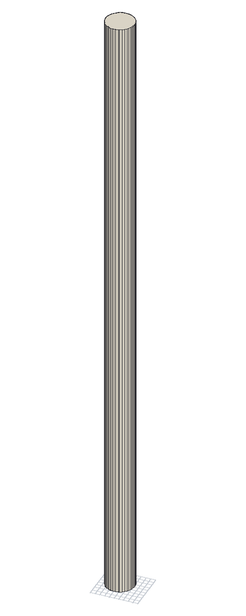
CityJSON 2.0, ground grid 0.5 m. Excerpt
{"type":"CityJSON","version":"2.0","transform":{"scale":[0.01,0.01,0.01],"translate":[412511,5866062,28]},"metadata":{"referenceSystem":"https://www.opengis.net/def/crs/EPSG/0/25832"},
"CityObjects":{
"building1":{"type":"Building","attributes":{"Gemeindeschluessel":"03454042","AbsoluteHoehe":"28.354","MittlereTraufHoehe":"94.059","Firsthoehe":"94.059","function":"51002_1220","roofType":"1000","measuredHeight":65.7},"address":[{"country":"Germany","locality":"Rastdorf"}],"geometry":[{"type":"MultiSurface","lod":"1","boundaries":[[[0,1,2,3,4,5,6,7,8,9,10,11,12,13,14,15,16,17,18,19,20,21,22,23,24,25,26,27,28,29,30,31,32,33,34,35,36,37,38,39,40,41,42,43,44,45,46,47]],[[48,49,50,51,52,53,54,55,56,57,58,59,60,61,62,63,64,65,66,67,68,69,70,71,72,73,74,75,76,77,78,79,80,81,82,83,84,85,86,87,88,89,90,91,92,93,94,95]],[[48,95,47,46]],[[49,48,46,45]],[[50,49,45,44]],[[51,50,44,43]],[[52,51,43,42]],[[53,52,42,41]],[[54,53,41,40]],[[55,54,40,39]],[[56,55,39,38]],[[57,56,38,37]],[[58,57,37,36]],[[59,58,36,35]],[[60,59,35,34]],[[61,60,34,33]],[[62,61,33,32]],[[63,62,32,31]],[[64,63,31,30]],[[65,64,30,29]],[[66,65,29,28]],[[67,66,28,27]],[[68,67,27,26]],[[69,68,26,25]],[[70,69,25,24]],[[71,70,24,23]],[[72,71,23,22]],[[73,72,22,21]],[[74,73,21,20]],[[75,74,20,19]],[[76,75,19,18]],[[77,76,18,17]],[[78,77,17,16]],[[79,78,16,15]],[[80,79,15,14]],[[81,80,14,13]],[[82,81,13,12]],[[83,82,12,11]],[[84,83,11,10]],[[85,84,10,9]],[[86,85,9,8]],[[87,86,8,7]],[[88,87,7,6]],[[89,88,6,5]],[[90,89,5,4]],[[91,90,4,3]],[[92,91,3,2]],[[93,92,2,1]],[[94,93,1,0]],[[95,94,0,47]]]}]}
},
"vertices":[
[73,203,6606],[75,199,6606],[87,173,6606],[103,152,6606],[120,134,6606],[138,121,6606],[155,112,6606],[172,105,6606],[188,101,6606],[205,98,6606],[223,98,6606],[243,100,6606],[265,104,6606],[287,113,6606],[310,127,6606],[331,146,6606],[334,149,6606],[338,153,6606],[353,176,6606],[364,200,6606],[371,224,6606],[373,246,6606],[373,266,6606],[370,284,6606],[366,300,6606],[359,315,6606],[351,331,6606],[339,348,6606],[324,364,6606],[305,379,6606],[282,392,6606],[255,401,6606],[251,402,6606],[246,403,6606],[218,405,6606],[192,403,6606],[168,396,6606],[148,388,6606],[131,377,6606],[116,366,6606],[105,354,6606],[94,341,6606],[85,325,6606],[76,307,6606],[70,286,6606],[66,262,6606],[67,236,6606],[72,208,6606],[67,236,35],[66,262,35],[70,286,35],[76,307,35],[85,325,35],[94,341,35],[105,354,35],[116,366,35],[131,377,35],[148,388,35],[168,396,35],[192,403,35],[218,405,35],[246,403,35],[251,402,35],[255,401,35],[282,392,35],[305,379,35],[324,364,35],[339,348,35],[351,331,35],[359,315,35],[366,300,35],[370,284,35],[373,266,35],[373,246,35],[371,224,35],[364,200,35],[353,176,35],[338,153,35],[334,149,35],[331,146,35],[310,127,35],[287,113,35],[265,104,35],[243,100,35],[223,98,35],[205,98,35],[188,101,35],[172,105,35],[155,112,35],[138,121,35],[120,134,35],[103,152,35],[87,173,35],[75,199,35],[73,203,35],[72,208,35]
]}
